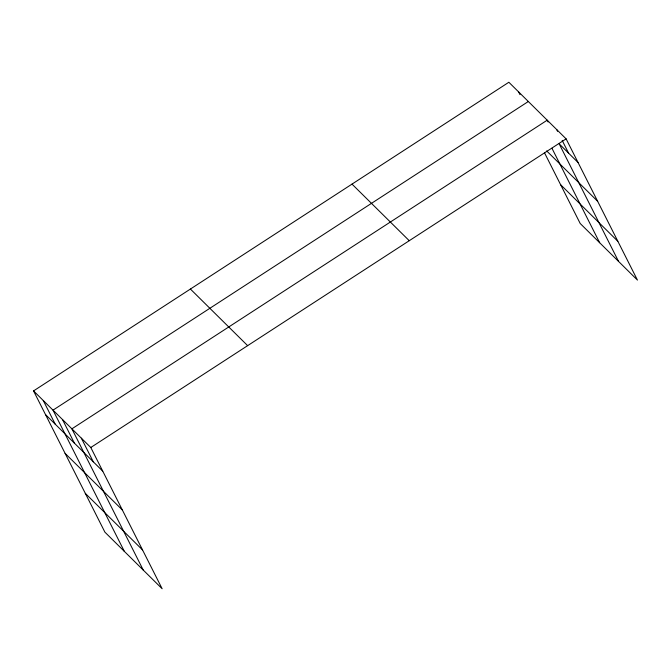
<?xml version="1.0" encoding="UTF-8"?>
<svg xmlns="http://www.w3.org/2000/svg" width="671" height="671" viewBox="0 0 671 671"><rect width="100%" height="100%" fill="white"/><g stroke="black" fill="none" stroke-linecap="round" stroke-linejoin="round"><path stroke-width="1.01" d="M33.55 390.908L90.795 447.498L162.139 588.744L104.894 532.145L33.55 390.908L508.861 82.256L566.106 138.855L637.45 280.092L580.205 223.502L544.55 152.896M528.329 101.506L53.009 410.149L124.353 551.386M90.795 447.498L566.106 138.855M578.058 162.516L559.169 143.837L618.561 261.422M546.672 150.908L597.66 201.317M560.612 184.701L617.848 241.292M352.007 184.114L409.251 240.704M190.405 289.05L247.641 345.649M45.502 414.569L102.747 471.159M65.104 453.37L122.34 509.96M85.292 493.344L142.537 549.943M556.662 129.52L557.576 131.34M562.181 140.44L568.614 153.181M548.132 121.996L547.217 120.176L71.898 428.828L143.25 570.065M551.948 148.257L599.673 242.743M518.591 91.885L519.975 94.611M81.35 438.163L93.303 461.824M62.453 419.484L74.414 443.145M43.279 400.528L55.232 424.189"/></g></svg>
